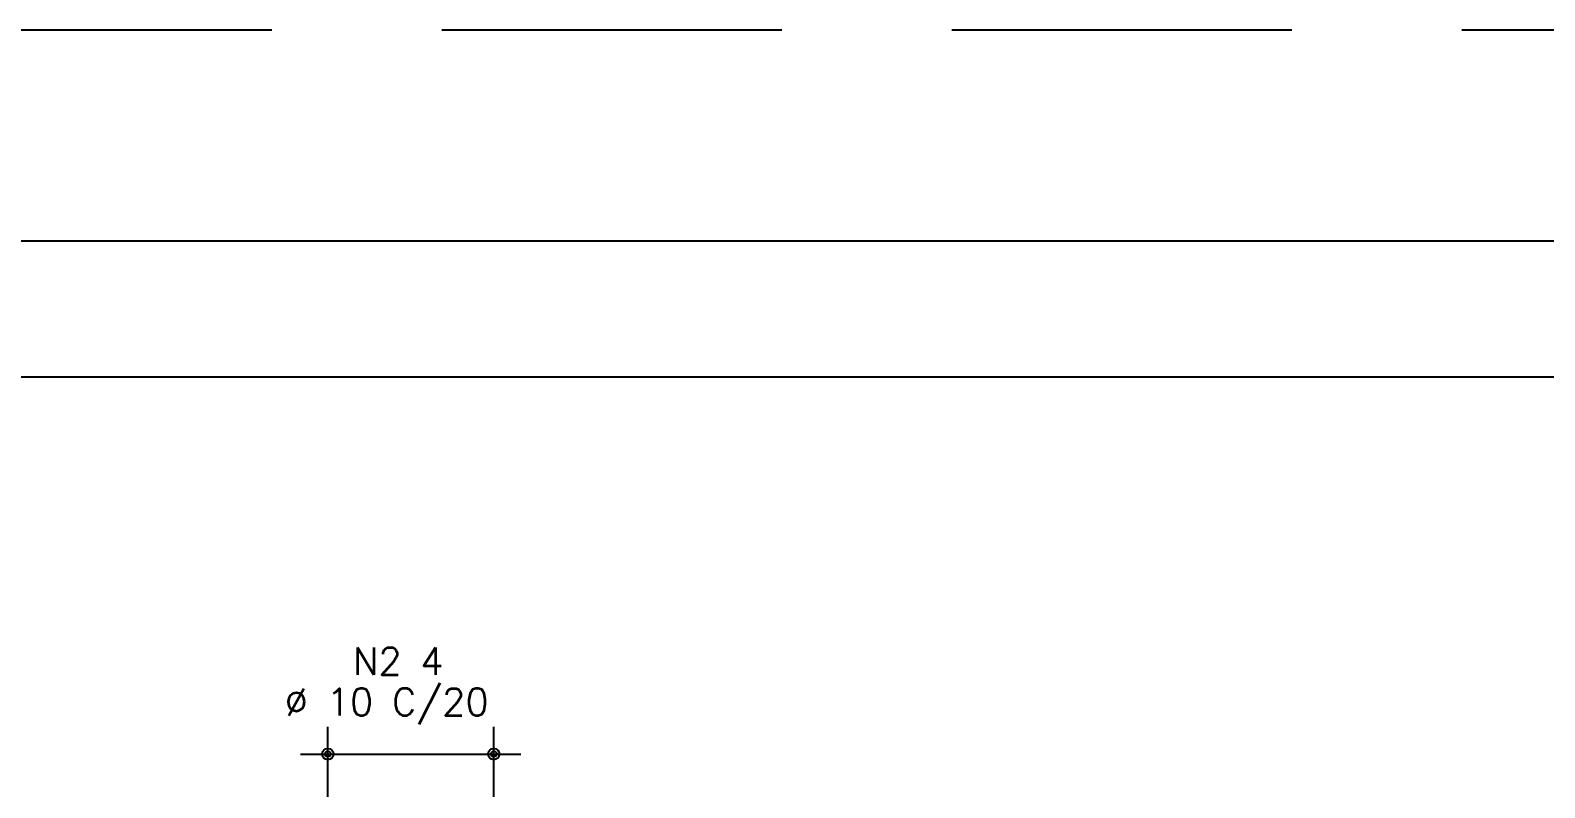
# Model space of a CAD drawing. Extents: x -1.9 to 86, y -1.6 to 60.9.
# Drawn here: x 35.52 to 46.66, y 55.38 to 60.95 of the extents above; entities that cross this region are included whole.
import ezdxf

# ---------------------------------------------------------------- set-up
doc = ezdxf.new("R2010")
doc.units = 0
doc.header["$MEASUREMENT"] = 0
doc.linetypes.add('HIDDEN', pattern=[0.375, 0.25, -0.125])
doc.layers.get('0').update_dxf_attribs({"linetype": 'CONTINUOUS'})
doc.layers.get('Defpoints').update_dxf_attribs({"linetype": 'CONTINUOUS'})
for name, color, linetype in [('ARQ_FOLHA', 7, 'CONTINUOUS'), ('PENA_01', 1, 'CONTINUOUS'), ('PENA_02', 2, 'CONTINUOUS'), ('PENA_03', 3, 'CONTINUOUS')]:
    doc.layers.add(name, color=color, linetype=linetype)
doc.styles.get("Standard").update_dxf_attribs({"font": 'ROMANS.SHX'})

# ---------------------------------------------------------------- blocks, each defined once
blk = doc.blocks.new('FOLHA A1 - 841 X 594')
at = {"layer": 'ARQ_FOLHA', "color": 1}
for points in [[(-841, 0), (0, 0), (0, 594), (-841, 594)], [(-816, 10), (-10, 10), (-10, 584), (-816, 584)]]:
    blk.add_lwpolyline(points, close=True, dxfattribs=at)
at = {"layer": 'Defpoints', "color": 8, "linetype": 'HIDDEN', "ltscale": 100}
blk.add_lwpolyline([(-860.5, 609.5), (-860.5, -15.5), (19.5, -15.5), (19.5, 609.5)], close=True, dxfattribs=at)
blk = doc.blocks.new('*U24')
blk.add_blockref('FOLHA A1 - 841 X 594', (0, 0))

msp = doc.modelspace()

# ---------------------------------------------------------------- linework, layer by layer
at = {"layer": 'PENA_01', "linetype": 'Continuous'}
for p, q in [((37.711, 54.622), (37.711, 55.828)), ((38.931, 54.622), (38.931, 55.828)), ((37.511, 55.628), (39.131, 55.628))]:
    msp.add_line(p, q, dxfattribs=at)
at = {"layer": 'PENA_02', "linetype": 'Continuous'}
for centre, radius in [((37.711, 55.628), 0.0416), ((37.711, 55.628), 0.0208), ((38.931, 55.628), 0.0416), ((38.931, 55.628), 0.0208)]:
    msp.add_circle(centre, radius, dxfattribs=at)

# ---------------------------------------------------------------- block references
at = {"xscale": 0.0999999999999994, "yscale": 0.0999999999999994, "zscale": 0.0999999999999994}
msp.add_blockref('*U24', (84.1, 0), dxfattribs=at)

# ---------------------------------------------------------------- texts
at = {"layer": 'PENA_03', "linetype": 'Continuous'}
for s, p in [('N2 4', (37.894, 56.211)), ('%%c 10 C/20', (37.394, 55.911))]:
    msp.add_text(s, height=0.2, dxfattribs=at).set_placement(p)

doc.saveas('drawing.dxf')
